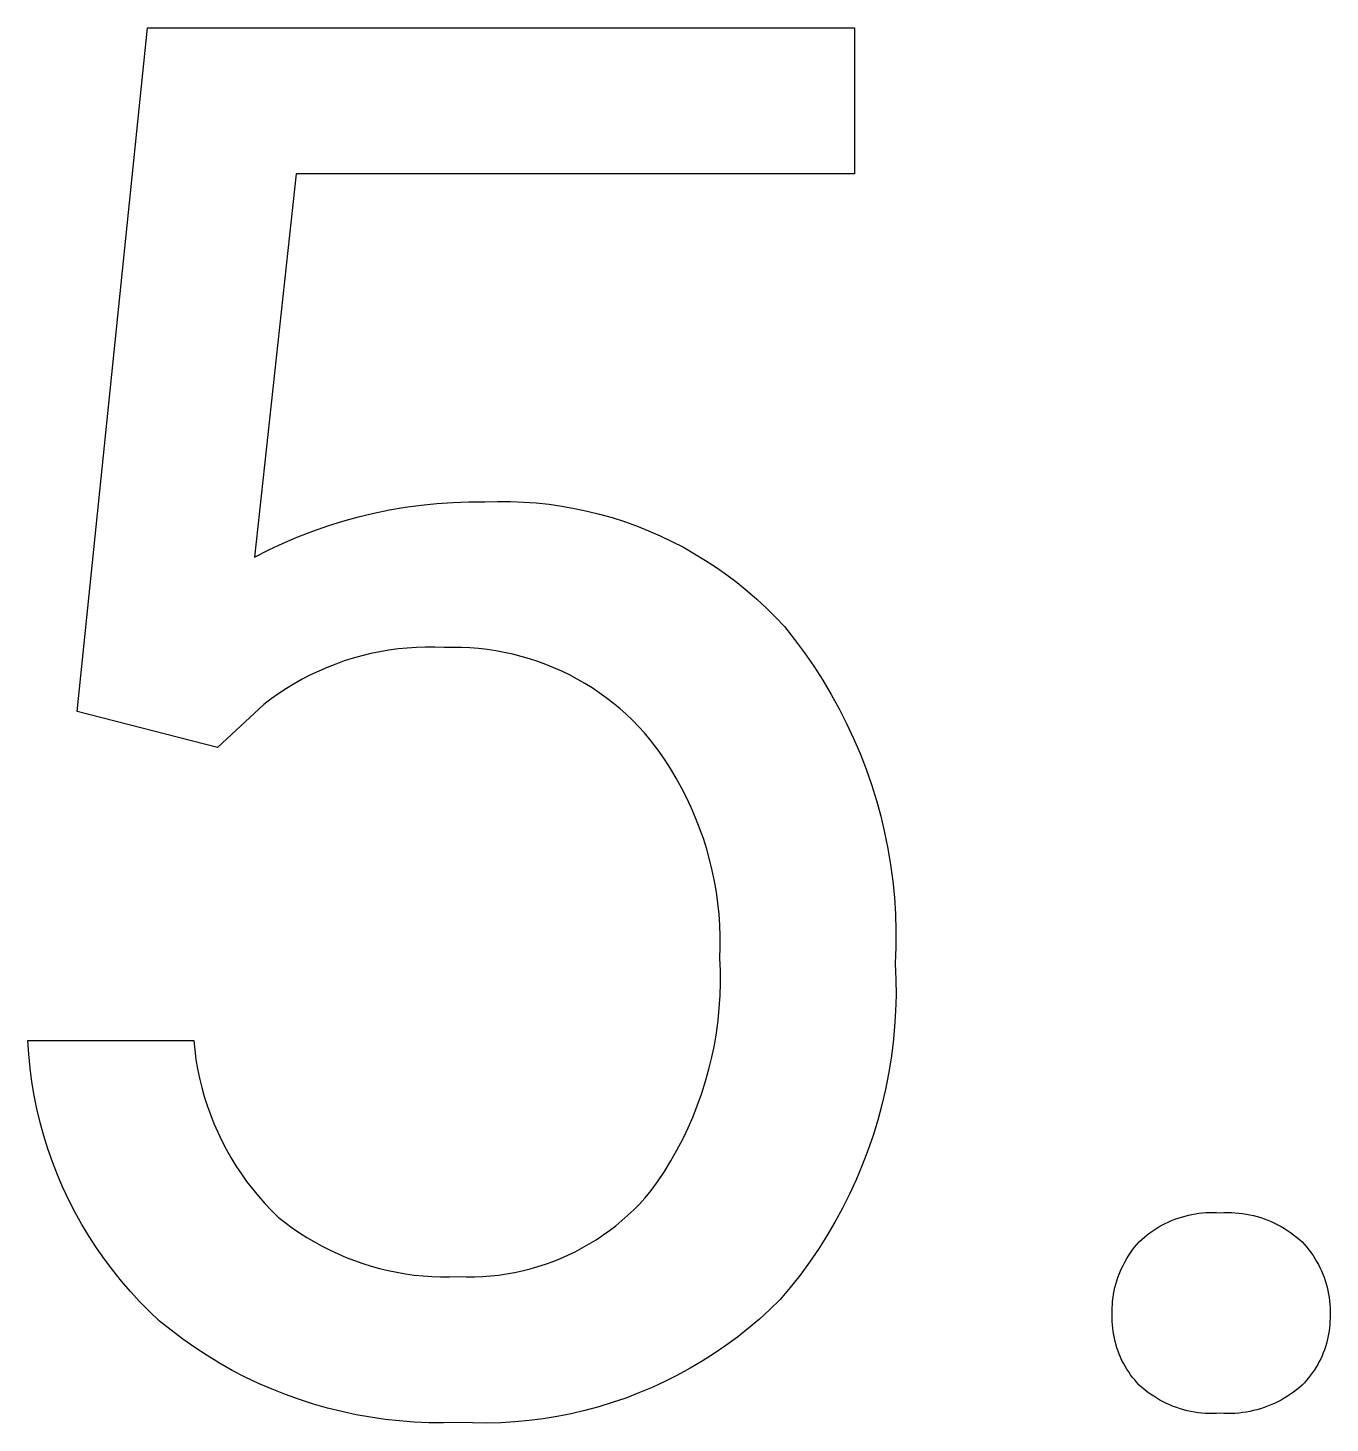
# Model space of a CAD drawing. Header units: millimetres. Extents: x -1283 to 2747, y -259 to 2557.
# Drawn here: x 1833.97 to 1858.41, y -81.67 to -55.49 of the extents above; entities that cross this region are included whole.
import ezdxf

# ---------------------------------------------------------------- set-up
doc = ezdxf.new("R2010")
doc.units = ezdxf.units.MM
doc.header["$MEASUREMENT"] = 0
doc.layers.add('Domyślny', color=7, linetype='Continuous', true_color=0x000000)

msp = doc.modelspace()

# ---------------------------------------------------------------- linework, layer by layer
at = {"layer": 'Domyślny'}
for p, q in [((1834.897, -68.32), (1836.215, -55.489)), ((1836.215, -55.489), (1849.485, -55.489)), ((1849.485, -55.489), (1849.485, -58.226)), ((1839.008, -58.226), (1838.224, -65.423)), ((1849.485, -58.226), (1839.008, -58.226)), ((1841.649, -64.413), (1841.947, -64.393)), ((1841.947, -64.393), (1842.247, -64.383)), ((1842.247, -64.383), (1842.546, -64.383)), ((1842.546, -64.383), (1842.788, -64.376)), ((1842.788, -64.376), (1843.03, -64.378)), ((1843.03, -64.378), (1843.272, -64.387)), ((1843.272, -64.387), (1843.513, -64.405)), ((1843.513, -64.405), (1843.754, -64.43)), ((1839.885, -64.744), (1840.174, -64.664)), ((1840.174, -64.664), (1840.465, -64.594)), ((1840.465, -64.594), (1840.758, -64.534)), ((1840.758, -64.534), (1841.054, -64.484)), ((1841.054, -64.484), (1841.351, -64.444)), ((1841.351, -64.444), (1841.649, -64.413)), ((1843.754, -64.43), (1843.993, -64.464)), ((1843.993, -64.464), (1844.232, -64.506)), ((1844.232, -64.506), (1844.469, -64.556)), ((1844.469, -64.556), (1844.703, -64.614)), ((1844.703, -64.614), (1844.936, -64.68)), ((1839.038, -65.042), (1839.317, -64.933)), ((1839.317, -64.933), (1839.599, -64.834)), ((1839.599, -64.834), (1839.885, -64.744)), ((1844.936, -64.68), (1845.167, -64.754)), ((1845.167, -64.754), (1845.395, -64.835)), ((1845.395, -64.835), (1845.62, -64.925)), ((1845.62, -64.925), (1845.841, -65.021)), ((1838.491, -65.287), (1838.762, -65.16)), ((1838.762, -65.16), (1839.038, -65.042)), ((1845.841, -65.021), (1846.06, -65.126)), ((1846.06, -65.126), (1846.275, -65.237)), ((1838.224, -65.423), (1838.491, -65.287)), ((1846.275, -65.237), (1846.485, -65.356)), ((1846.485, -65.356), (1846.692, -65.482)), ((1846.692, -65.482), (1846.894, -65.614)), ((1846.894, -65.614), (1847.092, -65.754)), ((1847.092, -65.754), (1847.285, -65.9)), ((1847.285, -65.9), (1847.473, -66.052)), ((1847.473, -66.052), (1847.656, -66.211)), ((1847.656, -66.211), (1847.833, -66.376)), ((1847.833, -66.376), (1848.004, -66.547)), ((1848.004, -66.547), (1848.17, -66.723)), ((1848.17, -66.723), (1848.363, -66.966)), ((1848.363, -66.966), (1848.547, -67.214)), ((1840.242, -67.272), (1840.076, -67.318)), ((1840.41, -67.231), (1840.242, -67.272)), ((1840.579, -67.197), (1840.41, -67.231)), ((1840.749, -67.168), (1840.579, -67.197)), ((1840.92, -67.145), (1840.749, -67.168)), ((1841.092, -67.128), (1840.92, -67.145)), ((1841.264, -67.117), (1841.092, -67.128)), ((1841.437, -67.112), (1841.264, -67.117)), ((1841.609, -67.113), (1841.437, -67.112)), ((1841.782, -67.12), (1841.609, -67.113)), ((1841.944, -67.116), (1841.782, -67.12)), ((1842.107, -67.118), (1841.944, -67.116)), ((1842.269, -67.125), (1842.107, -67.118)), ((1842.431, -67.138), (1842.269, -67.125)), ((1842.592, -67.156), (1842.431, -67.138)), ((1842.753, -67.18), (1842.592, -67.156)), ((1842.913, -67.209), (1842.753, -67.18)), ((1843.072, -67.244), (1842.913, -67.209)), ((1843.229, -67.284), (1843.072, -67.244)), ((1843.385, -67.329), (1843.229, -67.284)), ((1848.547, -67.214), (1848.724, -67.469)), ((1839.588, -67.49), (1839.43, -67.559)), ((1839.749, -67.427), (1839.588, -67.49)), ((1839.911, -67.37), (1839.749, -67.427)), ((1840.076, -67.318), (1839.911, -67.37)), ((1843.54, -67.379), (1843.385, -67.329)), ((1843.692, -67.435), (1843.54, -67.379)), ((1843.843, -67.496), (1843.692, -67.435)), ((1843.991, -67.562), (1843.843, -67.496)), ((1848.724, -67.469), (1848.891, -67.73)), ((1838.97, -67.797), (1838.823, -67.887)), ((1839.121, -67.713), (1838.97, -67.797)), ((1839.274, -67.633), (1839.121, -67.713)), ((1839.43, -67.559), (1839.274, -67.633)), ((1844.137, -67.633), (1843.991, -67.562)), ((1844.281, -67.709), (1844.137, -67.633)), ((1844.422, -67.79), (1844.281, -67.709)), ((1844.56, -67.875), (1844.422, -67.79)), ((1848.891, -67.73), (1849.05, -67.996)), ((1838.679, -67.982), (1838.538, -68.082)), ((1838.823, -67.887), (1838.679, -67.982)), ((1844.695, -67.965), (1844.56, -67.875)), ((1844.827, -68.06), (1844.695, -67.965)), ((1844.956, -68.159), (1844.827, -68.06)), ((1849.05, -67.996), (1849.199, -68.267)), ((1837.53, -68.991), (1834.897, -68.32)), ((1838.401, -68.187), (1837.53, -68.991)), ((1838.538, -68.082), (1838.401, -68.187)), ((1845.081, -68.263), (1844.956, -68.159)), ((1845.203, -68.37), (1845.081, -68.263)), ((1849.199, -68.267), (1849.339, -68.543)), ((1845.321, -68.482), (1845.203, -68.37)), ((1845.435, -68.598), (1845.321, -68.482)), ((1845.545, -68.717), (1845.435, -68.598)), ((1849.339, -68.543), (1849.47, -68.824)), ((1845.675, -68.879), (1845.545, -68.717)), ((1849.47, -68.824), (1849.592, -69.109)), ((1845.799, -69.045), (1845.675, -68.879)), ((1845.918, -69.215), (1845.799, -69.045)), ((1849.592, -69.109), (1849.703, -69.398)), ((1846.031, -69.389), (1845.918, -69.215)), ((1846.138, -69.567), (1846.031, -69.389)), ((1846.239, -69.749), (1846.138, -69.567)), ((1849.703, -69.398), (1849.805, -69.69)), ((1846.334, -69.933), (1846.239, -69.749)), ((1849.805, -69.69), (1849.897, -69.986)), ((1846.422, -70.121), (1846.334, -69.933)), ((1846.505, -70.312), (1846.422, -70.121)), ((1849.897, -69.986), (1849.979, -70.285)), ((1846.58, -70.505), (1846.505, -70.312)), ((1849.979, -70.285), (1850.05, -70.586)), ((1846.649, -70.701), (1846.58, -70.505)), ((1850.05, -70.586), (1850.112, -70.89)), ((1846.712, -70.899), (1846.649, -70.701)), ((1846.767, -71.098), (1846.712, -70.899)), ((1850.112, -70.89), (1850.163, -71.195)), ((1846.816, -71.3), (1846.767, -71.098)), ((1850.163, -71.195), (1850.204, -71.502)), ((1846.859, -71.503), (1846.816, -71.3)), ((1846.894, -71.708), (1846.859, -71.503)), ((1846.922, -71.914), (1846.894, -71.708)), ((1850.204, -71.502), (1850.234, -71.81)), ((1846.943, -72.12), (1846.922, -71.914)), ((1850.234, -71.81), (1850.254, -72.119)), ((1846.958, -72.327), (1846.943, -72.12)), ((1850.254, -72.119), (1850.264, -72.429)), ((1846.965, -72.534), (1846.958, -72.327)), ((1850.264, -72.429), (1850.263, -72.739)), ((1846.959, -72.949), (1846.966, -72.742)), ((1846.966, -72.742), (1846.965, -72.534)), ((1850.263, -72.739), (1850.252, -73.048)), ((1846.968, -73.183), (1846.959, -72.949)), ((1850.252, -73.048), (1850.263, -73.345)), ((1846.97, -73.416), (1846.968, -73.183)), ((1846.963, -73.65), (1846.97, -73.416)), ((1850.263, -73.345), (1850.265, -73.643)), ((1846.949, -73.883), (1846.963, -73.65)), ((1850.265, -73.643), (1850.257, -73.94)), ((1846.926, -74.115), (1846.949, -73.883)), ((1850.257, -73.94), (1850.238, -74.236)), ((1846.856, -74.577), (1846.895, -74.347)), ((1846.895, -74.347), (1846.926, -74.115)), ((1850.238, -74.236), (1850.21, -74.532)), ((1833.989, -74.751), (1833.972, -74.492)), ((1833.972, -74.492), (1837.086, -74.492)), ((1837.086, -74.492), (1837.103, -74.67)), ((1846.809, -74.805), (1846.856, -74.577)), ((1850.21, -74.532), (1850.172, -74.827)), ((1834.014, -75.009), (1833.989, -74.751)), ((1837.103, -74.67), (1837.127, -74.847)), ((1837.127, -74.847), (1837.157, -75.023)), ((1846.754, -75.032), (1846.809, -74.805)), ((1850.172, -74.827), (1850.124, -75.12)), ((1834.048, -75.266), (1834.014, -75.009)), ((1837.157, -75.023), (1837.193, -75.198)), ((1846.691, -75.257), (1846.754, -75.032)), ((1850.124, -75.12), (1850.066, -75.412)), ((1834.091, -75.522), (1834.048, -75.266)), ((1837.193, -75.198), (1837.235, -75.372)), ((1837.235, -75.372), (1837.283, -75.545)), ((1846.621, -75.48), (1846.691, -75.257)), ((1834.142, -75.777), (1834.091, -75.522)), ((1837.283, -75.545), (1837.337, -75.715)), ((1846.542, -75.7), (1846.621, -75.48)), ((1850.066, -75.412), (1849.999, -75.701)), ((1834.202, -76.029), (1834.142, -75.777)), ((1837.337, -75.715), (1837.397, -75.884)), ((1837.397, -75.884), (1837.462, -76.05)), ((1846.363, -76.131), (1846.456, -75.917)), ((1846.456, -75.917), (1846.542, -75.7)), ((1849.999, -75.701), (1849.921, -75.988)), ((1834.271, -76.279), (1834.202, -76.029)), ((1837.462, -76.05), (1837.534, -76.214)), ((1846.262, -76.342), (1846.363, -76.131)), ((1849.921, -75.988), (1849.834, -76.273)), ((1834.348, -76.527), (1834.271, -76.279)), ((1837.534, -76.214), (1837.611, -76.375)), ((1837.611, -76.375), (1837.694, -76.534)), ((1846.154, -76.549), (1846.262, -76.342)), ((1849.834, -76.273), (1849.738, -76.554)), ((1834.434, -76.772), (1834.348, -76.527)), ((1837.694, -76.534), (1837.782, -76.689)), ((1837.782, -76.689), (1837.875, -76.842)), ((1846.039, -76.752), (1846.154, -76.549)), ((1849.738, -76.554), (1849.632, -76.832)), ((1834.528, -77.014), (1834.434, -76.772)), ((1837.875, -76.842), (1837.974, -76.991)), ((1845.788, -77.145), (1845.917, -76.951)), ((1845.917, -76.951), (1846.039, -76.752)), ((1849.632, -76.832), (1849.517, -77.106)), ((1834.63, -77.252), (1834.528, -77.014)), ((1837.974, -76.991), (1838.078, -77.137)), ((1838.078, -77.137), (1838.187, -77.279)), ((1845.652, -77.335), (1845.788, -77.145)), ((1849.517, -77.106), (1849.393, -77.376)), ((1834.74, -77.487), (1834.63, -77.252)), ((1834.859, -77.718), (1834.74, -77.487)), ((1838.187, -77.279), (1838.3, -77.417)), ((1838.3, -77.417), (1838.419, -77.551)), ((1845.451, -77.561), (1845.553, -77.45)), ((1845.553, -77.45), (1845.652, -77.335)), ((1849.393, -77.376), (1849.26, -77.641)), ((1834.985, -77.945), (1834.859, -77.718)), ((1838.419, -77.551), (1838.542, -77.68)), ((1838.542, -77.68), (1838.67, -77.806)), ((1845.235, -77.772), (1845.345, -77.669)), ((1845.345, -77.669), (1845.451, -77.561)), ((1849.26, -77.641), (1849.118, -77.902)), ((1855.754, -77.771), (1855.819, -77.757)), ((1855.819, -77.757), (1855.885, -77.745)), ((1855.885, -77.745), (1855.95, -77.735)), ((1855.95, -77.735), (1856.017, -77.728)), ((1856.017, -77.728), (1856.083, -77.723)), ((1856.083, -77.723), (1856.15, -77.72)), ((1856.15, -77.72), (1856.216, -77.72)), ((1856.216, -77.72), (1856.283, -77.722)), ((1856.283, -77.722), (1856.349, -77.726)), ((1856.349, -77.726), (1856.419, -77.722)), ((1856.419, -77.722), (1856.489, -77.72)), ((1856.489, -77.72), (1856.559, -77.721)), ((1856.559, -77.721), (1856.629, -77.725)), ((1856.629, -77.725), (1856.699, -77.731)), ((1856.699, -77.731), (1856.769, -77.739)), ((1856.769, -77.739), (1856.838, -77.75)), ((1856.838, -77.75), (1856.907, -77.763)), ((1856.907, -77.763), (1856.975, -77.778)), ((1835.119, -78.168), (1834.985, -77.945)), ((1838.67, -77.806), (1838.799, -77.908)), ((1838.799, -77.908), (1838.932, -78.007)), ((1838.932, -78.007), (1839.069, -78.101)), ((1844.885, -78.061), (1845.005, -77.969)), ((1845.005, -77.969), (1845.122, -77.872)), ((1845.122, -77.872), (1845.235, -77.772)), ((1849.118, -77.902), (1848.967, -78.159)), ((1855.087, -78.063), (1855.142, -78.027)), ((1855.142, -78.027), (1855.199, -77.992)), ((1855.199, -77.992), (1855.257, -77.959)), ((1855.257, -77.959), (1855.316, -77.928)), ((1855.316, -77.928), (1855.376, -77.9)), ((1855.376, -77.9), (1855.437, -77.873)), ((1855.437, -77.873), (1855.499, -77.848)), ((1855.499, -77.848), (1855.562, -77.826)), ((1855.562, -77.826), (1855.625, -77.805)), ((1855.625, -77.805), (1855.689, -77.787)), ((1855.689, -77.787), (1855.754, -77.771)), ((1856.975, -77.778), (1857.043, -77.796)), ((1857.043, -77.796), (1857.11, -77.816)), ((1857.11, -77.816), (1857.176, -77.838)), ((1857.176, -77.838), (1857.242, -77.863)), ((1857.242, -77.863), (1857.306, -77.89)), ((1857.306, -77.89), (1857.37, -77.919)), ((1857.37, -77.919), (1857.432, -77.95)), ((1857.432, -77.95), (1857.494, -77.983)), ((1857.494, -77.983), (1857.554, -78.019)), ((1857.554, -78.019), (1857.613, -78.056)), ((1835.26, -78.385), (1835.119, -78.168)), ((1839.069, -78.101), (1839.208, -78.19)), ((1839.208, -78.19), (1839.35, -78.274)), ((1839.35, -78.274), (1839.495, -78.354)), ((1844.508, -78.311), (1844.636, -78.232)), ((1844.636, -78.232), (1844.762, -78.149)), ((1844.762, -78.149), (1844.885, -78.061)), ((1848.967, -78.159), (1848.808, -78.41)), ((1854.786, -78.322), (1854.829, -78.273)), ((1854.829, -78.273), (1854.877, -78.228)), ((1854.877, -78.228), (1854.928, -78.184)), ((1854.928, -78.184), (1854.979, -78.142)), ((1854.979, -78.142), (1855.032, -78.102)), ((1855.032, -78.102), (1855.087, -78.063)), ((1857.613, -78.056), (1857.671, -78.096)), ((1857.671, -78.096), (1857.728, -78.138)), ((1857.728, -78.138), (1857.782, -78.181)), ((1857.782, -78.181), (1857.836, -78.226)), ((1857.836, -78.226), (1857.888, -78.273)), ((1857.888, -78.273), (1857.932, -78.322)), ((1835.408, -78.598), (1835.26, -78.385)), ((1839.495, -78.354), (1839.643, -78.429)), ((1839.643, -78.429), (1839.793, -78.499)), ((1839.793, -78.499), (1839.945, -78.564)), ((1843.968, -78.583), (1844.106, -78.522)), ((1844.106, -78.522), (1844.242, -78.456)), ((1844.242, -78.456), (1844.376, -78.386)), ((1844.376, -78.386), (1844.508, -78.311)), ((1848.808, -78.41), (1848.64, -78.655)), ((1854.596, -78.586), (1854.63, -78.531)), ((1854.63, -78.531), (1854.667, -78.477)), ((1854.667, -78.477), (1854.704, -78.424)), ((1854.704, -78.424), (1854.744, -78.372)), ((1854.744, -78.372), (1854.786, -78.322)), ((1857.932, -78.322), (1857.974, -78.371)), ((1857.974, -78.371), (1858.015, -78.422)), ((1858.015, -78.422), (1858.054, -78.475)), ((1858.054, -78.475), (1858.092, -78.528)), ((1858.092, -78.528), (1858.127, -78.583)), ((1835.564, -78.805), (1835.408, -78.598)), ((1835.727, -79.008), (1835.564, -78.805)), ((1839.945, -78.564), (1840.099, -78.623)), ((1840.099, -78.623), (1840.256, -78.678)), ((1840.256, -78.678), (1840.414, -78.727)), ((1840.414, -78.727), (1840.573, -78.771)), ((1840.573, -78.771), (1840.734, -78.81)), ((1840.734, -78.81), (1840.896, -78.843)), ((1843.25, -78.815), (1843.396, -78.779)), ((1843.396, -78.779), (1843.542, -78.737)), ((1843.542, -78.737), (1843.685, -78.691)), ((1843.685, -78.691), (1843.828, -78.639)), ((1843.828, -78.639), (1843.968, -78.583)), ((1848.64, -78.655), (1848.465, -78.895)), ((1854.478, -78.818), (1854.505, -78.758)), ((1854.505, -78.758), (1854.533, -78.7)), ((1854.533, -78.7), (1854.564, -78.642)), ((1854.564, -78.642), (1854.596, -78.586)), ((1858.127, -78.583), (1858.16, -78.64)), ((1858.16, -78.64), (1858.192, -78.697)), ((1858.192, -78.697), (1858.222, -78.755)), ((1858.222, -78.755), (1858.249, -78.815)), ((1835.897, -79.204), (1835.727, -79.008)), ((1840.896, -78.843), (1841.059, -78.871)), ((1841.059, -78.871), (1841.223, -78.894)), ((1841.223, -78.894), (1841.388, -78.91)), ((1841.388, -78.91), (1841.553, -78.922)), ((1841.553, -78.922), (1841.718, -78.928)), ((1841.718, -78.928), (1841.884, -78.928)), ((1841.884, -78.928), (1842.049, -78.923)), ((1842.049, -78.923), (1842.2, -78.928)), ((1842.2, -78.928), (1842.351, -78.927)), ((1842.351, -78.927), (1842.502, -78.921)), ((1842.502, -78.921), (1842.653, -78.91)), ((1842.653, -78.91), (1842.803, -78.894)), ((1842.803, -78.894), (1842.953, -78.873)), ((1842.953, -78.873), (1843.102, -78.846)), ((1843.102, -78.846), (1843.25, -78.815)), ((1848.465, -78.895), (1848.281, -79.129)), ((1854.375, -79.126), (1854.392, -79.063)), ((1854.392, -79.063), (1854.41, -79.001)), ((1854.41, -79.001), (1854.431, -78.939)), ((1854.431, -78.939), (1854.453, -78.878)), ((1854.453, -78.878), (1854.478, -78.818)), ((1858.249, -78.815), (1858.275, -78.875)), ((1858.275, -78.875), (1858.298, -78.936)), ((1858.298, -78.936), (1858.319, -78.998)), ((1858.319, -78.998), (1858.338, -79.06)), ((1858.338, -79.06), (1858.355, -79.123)), ((1836.073, -79.394), (1835.897, -79.204)), ((1848.281, -79.129), (1848.089, -79.356)), ((1854.331, -79.382), (1854.339, -79.318)), ((1854.339, -79.318), (1854.349, -79.253)), ((1854.349, -79.253), (1854.361, -79.189)), ((1854.361, -79.189), (1854.375, -79.126)), ((1858.355, -79.123), (1858.37, -79.187)), ((1858.37, -79.187), (1858.383, -79.251)), ((1858.383, -79.251), (1858.393, -79.316)), ((1858.393, -79.316), (1858.401, -79.381)), ((1836.256, -79.579), (1836.073, -79.394)), ((1836.444, -79.757), (1836.256, -79.579)), ((1847.898, -79.541), (1847.701, -79.72)), ((1848.089, -79.356), (1847.898, -79.541)), ((1854.321, -79.577), (1854.322, -79.512)), ((1854.322, -79.642), (1854.321, -79.577)), ((1854.322, -79.512), (1854.326, -79.447)), ((1854.326, -79.447), (1854.331, -79.382)), ((1858.401, -79.381), (1858.407, -79.446)), ((1858.407, -79.446), (1858.411, -79.511)), ((1858.411, -79.511), (1858.412, -79.577)), ((1858.412, -79.577), (1858.411, -79.642)), ((1836.658, -79.93), (1836.444, -79.757)), ((1847.701, -79.72), (1847.497, -79.893)), ((1854.321, -79.705), (1854.322, -79.642)), ((1854.323, -79.768), (1854.321, -79.705)), ((1854.327, -79.831), (1854.323, -79.768)), ((1854.332, -79.893), (1854.327, -79.831)), ((1858.407, -79.824), (1858.401, -79.884)), ((1858.41, -79.763), (1858.407, -79.824)), ((1858.412, -79.703), (1858.41, -79.763)), ((1858.411, -79.642), (1858.412, -79.703)), ((1836.878, -80.096), (1836.658, -79.93)), ((1837.103, -80.254), (1836.878, -80.096)), ((1847.288, -80.058), (1847.074, -80.216)), ((1847.497, -79.893), (1847.288, -80.058)), ((1854.34, -79.956), (1854.332, -79.893)), ((1854.351, -80.018), (1854.34, -79.956)), ((1854.363, -80.08), (1854.351, -80.018)), ((1854.377, -80.141), (1854.363, -80.08)), ((1858.359, -80.123), (1858.343, -80.182)), ((1858.372, -80.064), (1858.359, -80.123)), ((1858.384, -80.004), (1858.372, -80.064)), ((1858.394, -79.944), (1858.384, -80.004)), ((1858.401, -79.884), (1858.394, -79.944)), ((1837.334, -80.405), (1837.103, -80.254)), ((1846.854, -80.366), (1846.629, -80.51)), ((1847.074, -80.216), (1846.854, -80.366)), ((1854.394, -80.202), (1854.377, -80.141)), ((1854.412, -80.262), (1854.394, -80.202)), ((1854.433, -80.321), (1854.412, -80.262)), ((1854.455, -80.38), (1854.433, -80.321)), ((1854.48, -80.438), (1854.455, -80.38)), ((1858.284, -80.354), (1858.261, -80.41)), ((1858.306, -80.297), (1858.284, -80.354)), ((1858.325, -80.24), (1858.306, -80.297)), ((1858.343, -80.182), (1858.325, -80.24)), ((1837.569, -80.548), (1837.334, -80.405)), ((1837.809, -80.683), (1837.569, -80.548)), ((1846.4, -80.645), (1846.166, -80.773)), ((1846.629, -80.51), (1846.4, -80.645)), ((1854.506, -80.495), (1854.48, -80.438)), ((1854.535, -80.551), (1854.506, -80.495)), ((1854.565, -80.606), (1854.535, -80.551)), ((1854.598, -80.66), (1854.565, -80.606)), ((1858.149, -80.625), (1858.117, -80.676)), ((1858.18, -80.573), (1858.149, -80.625)), ((1858.209, -80.519), (1858.18, -80.573)), ((1858.236, -80.465), (1858.209, -80.519)), ((1858.261, -80.41), (1858.236, -80.465)), ((1838.053, -80.809), (1837.809, -80.683)), ((1838.302, -80.928), (1838.053, -80.809)), ((1845.928, -80.892), (1845.686, -81.004)), ((1846.166, -80.773), (1845.928, -80.892)), ((1854.632, -80.713), (1854.598, -80.66)), ((1854.668, -80.765), (1854.632, -80.713)), ((1854.705, -80.815), (1854.668, -80.765)), ((1854.745, -80.864), (1854.705, -80.815)), ((1854.786, -80.912), (1854.745, -80.864)), ((1857.97, -80.869), (1857.93, -80.915)), ((1858.009, -80.823), (1857.97, -80.869)), ((1858.047, -80.775), (1858.009, -80.823)), ((1858.083, -80.726), (1858.047, -80.775)), ((1858.117, -80.676), (1858.083, -80.726)), ((1838.554, -81.038), (1838.302, -80.928)), ((1838.81, -81.139), (1838.554, -81.038)), ((1839.069, -81.232), (1838.81, -81.139)), ((1845.44, -81.107), (1845.192, -81.202)), ((1845.686, -81.004), (1845.44, -81.107)), ((1854.829, -80.958), (1854.786, -80.912)), ((1854.88, -81.004), (1854.829, -80.958)), ((1854.933, -81.049), (1854.88, -81.004)), ((1854.987, -81.091), (1854.933, -81.049)), ((1855.043, -81.132), (1854.987, -81.091)), ((1855.101, -81.17), (1855.043, -81.132)), ((1855.159, -81.207), (1855.101, -81.17)), ((1857.611, -81.169), (1857.552, -81.206)), ((1857.669, -81.131), (1857.611, -81.169)), ((1857.726, -81.091), (1857.669, -81.131)), ((1857.781, -81.048), (1857.726, -81.091)), ((1857.835, -81.004), (1857.781, -81.048)), ((1857.888, -80.958), (1857.835, -81.004)), ((1857.93, -80.915), (1857.888, -80.958)), ((1839.331, -81.316), (1839.069, -81.232)), ((1839.596, -81.392), (1839.331, -81.316)), ((1839.863, -81.458), (1839.596, -81.392)), ((1844.685, -81.367), (1844.427, -81.436)), ((1844.94, -81.289), (1844.685, -81.367)), ((1845.192, -81.202), (1844.94, -81.289)), ((1855.219, -81.241), (1855.159, -81.207)), ((1855.28, -81.274), (1855.219, -81.241)), ((1855.342, -81.304), (1855.28, -81.274)), ((1855.405, -81.333), (1855.342, -81.304)), ((1855.469, -81.359), (1855.405, -81.333)), ((1855.534, -81.383), (1855.469, -81.359)), ((1855.599, -81.404), (1855.534, -81.383)), ((1855.665, -81.424), (1855.599, -81.404)), ((1855.732, -81.441), (1855.665, -81.424)), ((1857.04, -81.422), (1856.972, -81.439)), ((1857.107, -81.403), (1857.04, -81.422)), ((1857.173, -81.381), (1857.107, -81.403)), ((1857.238, -81.357), (1857.173, -81.381)), ((1857.303, -81.331), (1857.238, -81.357)), ((1857.367, -81.303), (1857.303, -81.331)), ((1857.429, -81.273), (1857.367, -81.303)), ((1857.491, -81.24), (1857.429, -81.273)), ((1857.552, -81.206), (1857.491, -81.24)), ((1840.132, -81.515), (1839.863, -81.458)), ((1840.403, -81.563), (1840.132, -81.515)), ((1840.676, -81.603), (1840.403, -81.563)), ((1840.949, -81.632), (1840.676, -81.603)), ((1841.224, -81.653), (1840.949, -81.632)), ((1841.499, -81.665), (1841.224, -81.653)), ((1841.774, -81.667), (1841.499, -81.665)), ((1842.049, -81.66), (1841.774, -81.667)), ((1842.315, -81.671), (1842.049, -81.66)), ((1842.582, -81.673), (1842.315, -81.671)), ((1842.848, -81.666), (1842.582, -81.673)), ((1843.114, -81.65), (1842.848, -81.666)), ((1843.379, -81.625), (1843.114, -81.65)), ((1843.644, -81.591), (1843.379, -81.625)), ((1843.907, -81.548), (1843.644, -81.591)), ((1844.168, -81.496), (1843.907, -81.548)), ((1844.427, -81.436), (1844.168, -81.496)), ((1855.8, -81.455), (1855.732, -81.441)), ((1855.868, -81.468), (1855.8, -81.455)), ((1855.936, -81.478), (1855.868, -81.468)), ((1856.005, -81.486), (1855.936, -81.478)), ((1856.073, -81.491), (1856.005, -81.486)), ((1856.142, -81.494), (1856.073, -81.491)), ((1856.211, -81.495), (1856.142, -81.494)), ((1856.28, -81.493), (1856.211, -81.495)), ((1856.349, -81.489), (1856.28, -81.493)), ((1856.419, -81.493), (1856.349, -81.489)), ((1856.489, -81.494), (1856.419, -81.493)), ((1856.558, -81.493), (1856.489, -81.494)), ((1856.628, -81.49), (1856.558, -81.493)), ((1856.697, -81.484), (1856.628, -81.49)), ((1856.767, -81.477), (1856.697, -81.484)), ((1856.835, -81.466), (1856.767, -81.477)), ((1856.904, -81.454), (1856.835, -81.466)), ((1856.972, -81.439), (1856.904, -81.454))]:
    msp.add_line(p, q, dxfattribs=at)

doc.saveas('drawing.dxf')
